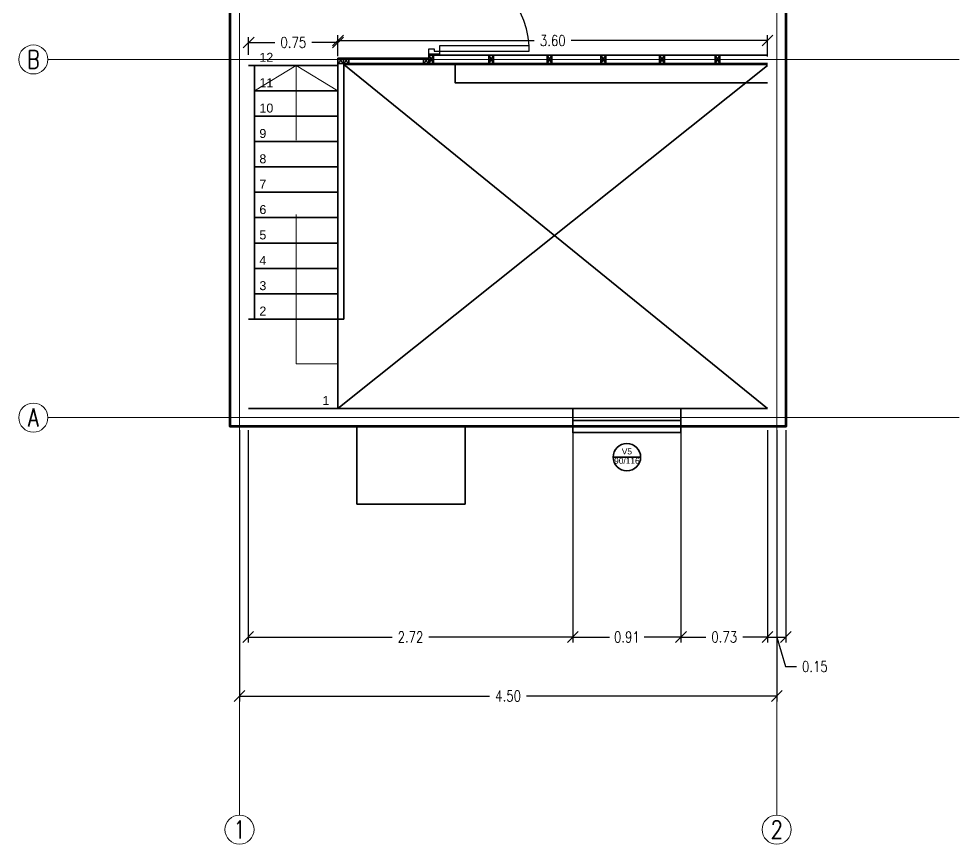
# Model space of a CAD drawing. Header units: metres. Extents: x 45 to 666, y -23 to 325.
# Drawn here: x 189.24 to 197.12, y 40.6 to 47.52 of the extents above; entities that cross this region are included whole.
import ezdxf
from ezdxf.enums import TextEntityAlignment as Align

# ---------------------------------------------------------------- set-up
doc = ezdxf.new("R2010")
doc.units = ezdxf.units.M
doc.header["$LTSCALE"] = 5
doc.header["$MEASUREMENT"] = 0
doc.linetypes.add('HIDDEN', pattern=[0.375, 0.25, -0.125])
doc.layers.get('0').update_dxf_attribs({"color": 30})
doc.layers.get('DEFPOINTS').update_dxf_attribs({"color": 210})
for name, color, linetype, lineweight in [('A-ANNO-DIMS', 3, 'Continuous', 18), ('A-ANNO-NOTE', 7, 'Continuous', 35), ('A-ANNO-SYMB', 3, 'Continuous', 18), ('A-ANNO-TEXT', 3, 'Continuous', 18), ('A-DOOR-FULL', 4, 'Continuous', 25), ('A-FLOR-FTPT', 6, 'Continuous', 70), ('A-FLOR-LEVL', 7, 'Continuous', 35), ('A-FLOR-OVHD', 3, 'HIDDEN', 18), ('A-WALL-FULL-EXTR', 7, 'Continuous', 35), ('A-WALL-FULL-INTR', 7, 'Continuous', 35)]:
    doc.layers.add(name, color=color, linetype=linetype, lineweight=lineweight)
doc.styles.add('E-ARIAL', font='arial.ttf')
doc.styles.add('E-ROMANS', font='romans.shx', dxfattribs={"width": 0.8})
doc.dimstyles.new('E-0050_TICK_18', dxfattribs={"dimscale": 0.001, "dimtxt": 90, "dimasz": 90, "dimexe": 45, "dimexo": 30, "dimgap": 45, "dimtad": 0, "dimzin": 0, "dimdsep": 46, "dimtxsty": 'E-ROMANS', "dimblk": 'OBLIQUE', "dimcen": 45, "dimclrd": 256, "dimclre": 256, "dimclrt": 256, "dimadec": 0, "dimazin": 0, "dimtfac": 1, "dimtmove": 1, "dimatfit": 3, "dimldrblk": 'OPEN90', "dimfxl": 1, "dimtfill": 1, "dimtolj": 1, "dimtzin": 0, "dimarcsym": 0})

# ---------------------------------------------------------------- blocks, each defined once
blk = doc.blocks.new('_Oblique')
at = {"color": 0, "linetype": 'ByBlock', "lineweight": -2}
blk.add_line((-0.5, -0.5), (0.5, 0.5), dxfattribs=at)
blk = doc.blocks.new('*D633')
at = {"layer": 'A-ANNO-DIMS', "lineweight": -2, "transparency": 16777216}
for p, q in [((195.5104, 44.0714), (195.5104, 42.2937)), ((195.6644, 44.0714), (195.6644, 42.2937)), ((195.5104, 42.3387), (195.6644, 42.3387)), ((195.5874, 42.3387), (195.6617, 42.0912)), ((195.6617, 42.0912), (195.7517, 42.0912))]:
    blk.add_line(p, q, dxfattribs=at)
at = {"layer": 'DEFPOINTS', "color": 0, "transparency": 16777216}
for p in [(195.5104, 44.1014), (195.6644, 44.1014), (195.6644, 42.3387)]:
    blk.add_point(p, dxfattribs=at)
at = {"layer": 'A-ANNO-DIMS', "lineweight": -2, "transparency": 16777216, "xscale": 0.09, "yscale": 0.09, "zscale": 0.09, "rotation": 180}
blk.add_blockref('_Oblique', (195.5104, 42.3387), dxfattribs=at)
at = {"layer": 'A-ANNO-DIMS', "lineweight": -2, "transparency": 16777216, "xscale": 0.09, "yscale": 0.09, "zscale": 0.09}
blk.add_blockref('_Oblique', (195.6644, 42.3387), dxfattribs=at)
at = {"layer": 'A-ANNO-DIMS', "transparency": 16777216, "insert": (195.9064, 42.0912), "char_height": 0.09, "attachment_point": 5, "style": 'E-ROMANS', "bg_fill": 3, "box_fill_scale": 1.25, "bg_fill_color": 256, "bg_fill_true_color": 13158600, "bg_fill_transparency": 0}
blk.add_mtext('\\A1;0.15', dxfattribs=at)
blk = doc.blocks.new('_Open90')
at = {"color": 0, "linetype": 'ByBlock', "lineweight": -2}
for p, q in [((0, 0), (-1, 0)), ((-0.5, 0.5), (0, 0)), ((0, 0), (-0.5, -0.5))]:
    blk.add_line(p, q, dxfattribs=at)
blk = doc.blocks.new('*D302')
at = {"layer": 'A-ANNO-DIMS', "lineweight": -2, "transparency": 16777216}
for p, q in [((191.0874, 44.0714), (191.0874, 41.7997)), ((195.5874, 44.0714), (195.5874, 41.7997)), ((191.0874, 41.8447), (193.1827, 41.8447)), ((195.5874, 41.8447), (193.4921, 41.8447))]:
    blk.add_line(p, q, dxfattribs=at)
at = {"layer": 'DEFPOINTS', "color": 0, "transparency": 16777216}
for p in [(191.0874, 44.1014), (195.5874, 44.1014), (195.5874, 41.8447)]:
    blk.add_point(p, dxfattribs=at)
at = {"layer": 'A-ANNO-DIMS', "lineweight": -2, "transparency": 16777216, "xscale": 0.09, "yscale": 0.09, "zscale": 0.09, "rotation": 180}
blk.add_blockref('_Oblique', (191.0874, 41.8447), dxfattribs=at)
at = {"layer": 'A-ANNO-DIMS', "lineweight": -2, "transparency": 16777216, "xscale": 0.09, "yscale": 0.09, "zscale": 0.09}
blk.add_blockref('_Oblique', (195.5874, 41.8447), dxfattribs=at)
at = {"layer": 'A-ANNO-DIMS', "transparency": 16777216, "insert": (193.3374, 41.8447), "char_height": 0.09, "attachment_point": 5, "style": 'E-ROMANS', "bg_fill": 3, "box_fill_scale": 1.25, "bg_fill_color": 256, "bg_fill_true_color": 13158600, "bg_fill_transparency": 0}
blk.add_mtext('\\A1;4.50', dxfattribs=at)
blk = doc.blocks.new('*D640')
at = {"layer": 'A-ANNO-DIMS', "lineweight": -2, "transparency": 16777216}
for p, q in [((191.1604, 44.0714), (191.1604, 42.2937)), ((193.8794, 44.0714), (193.8794, 42.2937)), ((191.1604, 42.3387), (192.3652, 42.3387)), ((193.8794, 42.3387), (192.6746, 42.3387))]:
    blk.add_line(p, q, dxfattribs=at)
at = {"layer": 'DEFPOINTS', "color": 0, "transparency": 16777216}
for p in [(191.1604, 44.1014), (193.8794, 44.1014), (193.8794, 42.3387)]:
    blk.add_point(p, dxfattribs=at)
at = {"layer": 'A-ANNO-DIMS', "lineweight": -2, "transparency": 16777216, "xscale": 0.09, "yscale": 0.09, "zscale": 0.09, "rotation": 180}
blk.add_blockref('_Oblique', (191.1604, 42.3387), dxfattribs=at)
at = {"layer": 'A-ANNO-DIMS', "lineweight": -2, "transparency": 16777216, "xscale": 0.09, "yscale": 0.09, "zscale": 0.09}
blk.add_blockref('_Oblique', (193.8794, 42.3387), dxfattribs=at)
at = {"layer": 'A-ANNO-DIMS', "transparency": 16777216, "insert": (192.5199, 42.3387), "char_height": 0.09, "attachment_point": 5, "style": 'E-ROMANS', "bg_fill": 3, "box_fill_scale": 1.25, "bg_fill_color": 256, "bg_fill_true_color": 13158600, "bg_fill_transparency": 0}
blk.add_mtext('\\A1;2.72', dxfattribs=at)
blk = doc.blocks.new('*D641')
at = {"layer": 'A-ANNO-DIMS', "lineweight": -2, "transparency": 16777216}
for p, q in [((193.8794, 44.0714), (193.8794, 42.2937)), ((194.7854, 44.0714), (194.7854, 42.2937)), ((193.8794, 42.3387), (194.188, 42.3387)), ((194.7854, 42.3387), (194.4768, 42.3387))]:
    blk.add_line(p, q, dxfattribs=at)
at = {"layer": 'DEFPOINTS', "color": 0, "transparency": 16777216}
for p in [(193.8794, 44.1014), (194.7854, 44.1014), (194.7854, 42.3387)]:
    blk.add_point(p, dxfattribs=at)
at = {"layer": 'A-ANNO-DIMS', "lineweight": -2, "transparency": 16777216, "xscale": 0.09, "yscale": 0.09, "zscale": 0.09}
for p, rotation in [((193.8794, 42.3387), 179.9999999999999), ((194.7854, 42.3387), 359.9999999999999)]:
    blk.add_blockref('_Oblique', p, dxfattribs=dict(at, rotation=rotation))
at = {"layer": 'A-ANNO-DIMS', "transparency": 16777216, "insert": (194.3324, 42.3387), "char_height": 0.09, "attachment_point": 5, "style": 'E-ROMANS', "bg_fill": 3, "box_fill_scale": 1.25, "bg_fill_color": 256, "bg_fill_true_color": 13158600, "bg_fill_transparency": 0}
blk.add_mtext('\\A1;0.91', dxfattribs=at)
blk = doc.blocks.new('*D642')
at = {"layer": 'A-ANNO-DIMS', "lineweight": -2, "transparency": 16777216}
for p, q in [((194.7854, 44.0714), (194.7854, 42.2937)), ((195.5104, 44.0714), (195.5104, 42.2937)), ((194.7854, 42.3387), (194.9932, 42.3387)), ((195.5104, 42.3387), (195.3026, 42.3387))]:
    blk.add_line(p, q, dxfattribs=at)
at = {"layer": 'DEFPOINTS', "color": 0, "transparency": 16777216}
for p in [(194.7854, 44.1014), (195.5104, 44.1014), (195.5104, 42.3387)]:
    blk.add_point(p, dxfattribs=at)
at = {"layer": 'A-ANNO-DIMS', "lineweight": -2, "transparency": 16777216, "xscale": 0.09, "yscale": 0.09, "zscale": 0.09}
for p, rotation in [((194.7854, 42.3387), 179.9999999999999), ((195.5104, 42.3387), 359.9999999999999)]:
    blk.add_blockref('_Oblique', p, dxfattribs=dict(at, rotation=rotation))
at = {"layer": 'A-ANNO-DIMS', "transparency": 16777216, "insert": (195.1479, 42.3387), "char_height": 0.09, "attachment_point": 5, "style": 'E-ROMANS', "bg_fill": 3, "box_fill_scale": 1.25, "bg_fill_color": 256, "bg_fill_true_color": 13158600, "bg_fill_transparency": 0}
blk.add_mtext('\\A1;0.73', dxfattribs=at)
blk = doc.blocks.new('*D643')
at = {"layer": 'A-ANNO-DIMS', "lineweight": -2, "transparency": 16777216}
for p, q in [((195.5104, 44.0714), (195.5104, 42.2937)), ((195.6644, 44.0714), (195.6644, 42.2937)), ((195.5104, 42.3387), (195.6644, 42.3387)), ((195.5874, 42.3387), (195.6617, 42.0912)), ((195.6617, 42.0912), (195.7517, 42.0912))]:
    blk.add_line(p, q, dxfattribs=at)
at = {"layer": 'DEFPOINTS', "color": 0, "transparency": 16777216}
for p in [(195.5104, 44.1014), (195.6644, 44.1014), (195.6644, 42.3387)]:
    blk.add_point(p, dxfattribs=at)
at = {"layer": 'A-ANNO-DIMS', "lineweight": -2, "transparency": 16777216, "xscale": 0.09, "yscale": 0.09, "zscale": 0.09, "rotation": 180}
blk.add_blockref('_Oblique', (195.5104, 42.3387), dxfattribs=at)
at = {"layer": 'A-ANNO-DIMS', "lineweight": -2, "transparency": 16777216, "xscale": 0.09, "yscale": 0.09, "zscale": 0.09}
blk.add_blockref('_Oblique', (195.6644, 42.3387), dxfattribs=at)
at = {"layer": 'A-ANNO-DIMS', "transparency": 16777216, "insert": (195.9064, 42.0912), "char_height": 0.09, "attachment_point": 5, "style": 'E-ROMANS', "bg_fill": 3, "box_fill_scale": 1.25, "bg_fill_color": 256, "bg_fill_true_color": 13158600, "bg_fill_transparency": 0}
blk.add_mtext('\\A1;0.15', dxfattribs=at)
blk = doc.blocks.new('*D644')
at = {"layer": 'A-ANNO-DIMS', "lineweight": -2, "transparency": 16777216}
for p, q in [((191.9124, 47.2164), (191.9124, 47.379)), ((195.5104, 47.2014), (195.5104, 47.379)), ((191.9124, 47.334), (193.5567, 47.334)), ((195.5104, 47.334), (193.8661, 47.334))]:
    blk.add_line(p, q, dxfattribs=at)
at = {"layer": 'DEFPOINTS', "color": 0, "transparency": 16777216}
for p in [(195.5104, 47.334), (191.9124, 47.1864), (195.5104, 47.1714)]:
    blk.add_point(p, dxfattribs=at)
at = {"layer": 'A-ANNO-DIMS', "lineweight": -2, "transparency": 16777216, "xscale": 0.09, "yscale": 0.09, "zscale": 0.09, "rotation": 180}
blk.add_blockref('_Oblique', (191.9124, 47.334), dxfattribs=at)
at = {"layer": 'A-ANNO-DIMS', "lineweight": -2, "transparency": 16777216, "xscale": 0.09, "yscale": 0.09, "zscale": 0.09}
blk.add_blockref('_Oblique', (195.5104, 47.334), dxfattribs=at)
at = {"layer": 'A-ANNO-DIMS', "transparency": 16777216, "insert": (193.7114, 47.334), "char_height": 0.09, "attachment_point": 5, "style": 'E-ROMANS', "bg_fill": 3, "box_fill_scale": 1.25, "bg_fill_color": 256, "bg_fill_true_color": 13158600, "bg_fill_transparency": 0}
blk.add_mtext('\\A1;3.60', dxfattribs=at)
blk = doc.blocks.new('*D303')
at = {"layer": 'A-ANNO-DIMS', "lineweight": -2, "transparency": 16777216}
for p, q in [((191.1644, 47.2142), (191.1644, 47.364)), ((191.9124, 47.2038), (191.9124, 47.364)), ((191.1644, 47.319), (191.3836, 47.319)), ((191.9124, 47.319), (191.6931, 47.319))]:
    blk.add_line(p, q, dxfattribs=at)
at = {"layer": 'DEFPOINTS', "color": 0, "transparency": 16777216}
for p in [(191.1644, 47.319), (191.1644, 47.1842), (191.9124, 47.1738)]:
    blk.add_point(p, dxfattribs=at)
at = {"layer": 'A-ANNO-DIMS', "lineweight": -2, "transparency": 16777216, "xscale": 0.09, "yscale": 0.09, "zscale": 0.09, "rotation": 180}
blk.add_blockref('_Oblique', (191.1644, 47.319), dxfattribs=at)
at = {"layer": 'A-ANNO-DIMS', "lineweight": -2, "transparency": 16777216, "xscale": 0.09, "yscale": 0.09, "zscale": 0.09}
blk.add_blockref('_Oblique', (191.9124, 47.319), dxfattribs=at)
at = {"layer": 'A-ANNO-DIMS', "transparency": 16777216, "insert": (191.5384, 47.319), "char_height": 0.09, "attachment_point": 5, "style": 'E-ROMANS', "bg_fill": 3, "box_fill_scale": 1.25, "bg_fill_color": 256, "bg_fill_true_color": 13158600, "bg_fill_transparency": 0}
blk.add_mtext('\\A1;0.75', dxfattribs=at)
blk = doc.blocks.new('TAG-WINDOW')
blk.add_lwpolyline([(-0.92, 0), (0.92, 0)])
blk.add_circle((0, 0), 0.92)
at = {"style": 'E-ARIAL'}
blk.add_attdef('V', text='', height=0.4, dxfattribs=at).set_placement((0, 0.06), align=Align.BOTTOM_CENTER)
blk.add_attdef('40/120', text='', height=0.4, dxfattribs=at).set_placement((0, -0.048), align=Align.TOP_CENTER)
blk = doc.blocks.new('DOOR-75')
for points in [[(-0.07, 0.84), (-0.07, 0.09), (-0.025, 0.09), (-0.025, 0.84), (-0.07, 0.84)], [(-0.775, 0.09), (-0.8, 0.09), (-0.8, 0), (-0.755, 0), (-0.755, 0.045), (-0.775, 0.045), (-0.775, 0.09)], [(-0.025, 0.09), (0, 0.09), (0, 0), (-0.045, 0), (-0.045, 0.045), (-0.025, 0.045), (-0.025, 0.09)]]:
    blk.add_lwpolyline(points)
at = {"linetype": 'HIDDEN'}
blk.add_arc((-0.0225, 0.089), 0.7525, 93.61808, 179.92486, dxfattribs=at)
blk = doc.blocks.new('A$C3DFA555F')
for p, q in [((0, 0), (0.04, 0.07)), ((0, 0.07), (0.04, 0))]:
    blk.add_line(p, q)
blk.add_lwpolyline([(0.04, 0), (0.04, 0.07), (0, 0.07), (0, 0)], close=True)

msp = doc.modelspace()

# ---------------------------------------------------------------- linework, layer by layer
at = {"layer": 'A-ANNO-SYMB', "ltscale": 2}
for points in [[(191.0874, 51.8713), (191.0874, 40.8475)], [(197.1157, 47.1764), (189.483, 47.1764)], [(197.1157, 47.1764), (194.8432, 47.1764)], [(197.1157, 44.1764), (189.483, 44.1764)], [(197.1157, 44.1764), (194.8432, 44.1764)]]:
    msp.add_lwpolyline(points, dxfattribs=at)
at = {"layer": 'A-ANNO-SYMB', "linetype": 'Continuous', "ltscale": 5}
for centre in [(189.3611, 47.1764), (189.3611, 44.1764), (191.0874, 40.7255), (195.5874, 40.7255)]:
    msp.add_circle(centre, 0.1219, dxfattribs=at)
at = {"layer": 'A-FLOR-LEVL'}
for p, q in [((191.9124, 47.1864), (191.9574, 47.1414)), ((191.9574, 47.1864), (191.9124, 47.1414)), ((191.9574, 47.1864), (192.0024, 47.1414)), ((192.0024, 47.1864), (191.9574, 47.1414)), ((192.0024, 47.1864), (192.6284, 47.1864)), ((192.6284, 47.1864), (192.6734, 47.1414)), ((192.6734, 47.1864), (192.6284, 47.1414)), ((191.9124, 47.1264), (191.1624, 47.1264)), ((191.2124, 45.0014), (191.2124, 47.1264)), ((191.9124, 45.0014), (191.9124, 47.1414)), ((191.9124, 44.2514), (195.5104, 47.1264)), ((191.9624, 45.0014), (191.9624, 47.1414)), ((191.9624, 47.1334), (195.5104, 44.2514)), ((191.2124, 46.9139), (191.9124, 46.9139)), ((191.2124, 46.7014), (191.9124, 46.7014)), ((191.2124, 46.4889), (191.9124, 46.4889)), ((191.2124, 46.2764), (191.9124, 46.2764)), ((191.2124, 46.0639), (191.9124, 46.0639)), ((191.2124, 45.8514), (191.9124, 45.8514)), ((191.2124, 45.6389), (191.9124, 45.6389)), ((191.2124, 45.4264), (191.9124, 45.4264)), ((191.2124, 45.2139), (191.9124, 45.2139)), ((191.1624, 45.0014), (191.9624, 45.0014)), ((191.9124, 44.2514), (191.9124, 45.0014))]:
    msp.add_line(p, q, dxfattribs=at)
for points in [[(192.8936, 47.1334), (192.8936, 46.9814), (195.5104, 46.9814)], [(193.8794, 44.2514), (194.7854, 44.2514)], [(193.8794, 44.1514), (194.7854, 44.1514)], [(193.8794, 44.1064), (194.7854, 44.1064)], [(193.8794, 44.1014), (194.7854, 44.1014)], [(193.8794, 44.1014), (193.8794, 44.0514), (194.7854, 44.0514), (194.7854, 44.1014)]]:
    msp.add_lwpolyline(points, dxfattribs=at)
at = {"layer": 'A-FLOR-OVHD'}
for points in [[(191.5624, 47.1264), (191.2124, 46.9139)], [(191.9124, 44.6264), (191.5624, 44.6264), (191.5624, 47.1264)], [(191.5624, 47.1264), (191.9124, 46.9139)]]:
    msp.add_lwpolyline(points, dxfattribs=at)
at = {"layer": 'A-WALL-FULL-EXTR'}
for points in [[(191.9124, 47.1414), (191.9574, 47.1414), (191.9574, 47.1864), (191.9124, 47.1864)], [(191.9574, 47.1414), (192.0024, 47.1414), (192.0024, 47.1864), (191.9574, 47.1864)], [(192.6284, 47.1414), (192.6734, 47.1414), (192.6734, 47.1864), (192.6284, 47.1864)]]:
    msp.add_lwpolyline(points, close=True, dxfattribs=at)
for points in [[(191.1644, 44.2514), (193.8794, 44.2514)], [(193.8794, 44.1014), (193.8794, 44.2514)], [(193.8794, 44.1014), (193.8794, 44.2514)], [(194.7854, 44.2514), (195.5104, 44.2514)], [(194.7854, 44.1014), (194.7854, 44.2514)], [(195.3157, 44.2514), (195.5104, 44.2514)], [(191.1644, 44.1014), (193.8794, 44.1014)], [(195.3157, 44.1014), (195.5104, 44.1014)]]:
    msp.add_lwpolyline(points, dxfattribs=at)

# ---------------------------------------------------------------- texts
at = {"layer": 'A-ANNO-TEXT', "style": 'E-ARIAL'}
for s, p in [('12', (191.2542, 47.1564)), ('11', (191.2542, 46.9439)), ('10', (191.2542, 46.7314)), ('9', (191.2542, 46.5189)), ('8', (191.2542, 46.3064)), ('7', (191.2542, 46.0939)), ('6', (191.2542, 45.8814)), ('5', (191.2542, 45.6689)), ('4', (191.2542, 45.4564)), ('3', (191.2542, 45.2439)), ('2', (191.2542, 45.0314)), ('1', (191.7817, 44.2814))]:
    msp.add_text(s, height=0.075, dxfattribs=at).set_placement(p)
at = {"layer": 'A-ANNO-TEXT', "ltscale": 5, "char_height": 0.15, "attachment_point": 5, "style": 'E-ROMANS'}
for s, insert in [('B', (189.3611, 47.1764)), ('A', (189.3611, 44.1764)), ('1', (191.0874, 40.7255)), ('2', (195.5874, 40.7255))]:
    msp.add_mtext(s, dxfattribs=dict(at, insert=insert))

# ---------------------------------------------------------------- next in the draw order: dimensions: what is measured, and where the dimension line sits
at = {"layer": 'A-ANNO-DIMS'}
dim = msp.add_aligned_dim(p1=(195.5104, 44.1014), p2=(195.6644, 44.1014), distance=-1.7627, dimstyle='E-0050_TICK_18', dxfattribs=at)
dim.commit()
dim.dimension.update_dxf_attribs({"geometry": '*D633', "text_midpoint": (195.7967, 42.0912)})

# ---------------------------------------------------------------- next in the draw order: linework, layer by layer
at = {"layer": 'A-ANNO-SYMB', "ltscale": 2}
msp.add_lwpolyline([(195.5874, 51.8713), (195.5874, 40.8475)], dxfattribs=at)
at = {"layer": 'A-WALL-FULL-EXTR'}
msp.add_lwpolyline([(194.7854, 44.1014), (195.5104, 44.1014)], dxfattribs=at)

# ---------------------------------------------------------------- next in the draw order: dimensions: what is measured, and where the dimension line sits
at = {"layer": 'A-ANNO-DIMS'}
for base, p1, p2, picture, middle in [((195.5104, 47.334), (191.9124, 47.1864), (195.5104, 47.1714), '*D644', (193.7114, 47.334)), ((195.5874, 41.8447), (191.0874, 44.1014), (195.5874, 44.1014), '*D302', (193.3374, 41.8447))]:
    dim = msp.add_linear_dim(base=base, p1=p1, p2=p2, dimstyle='E-0050_TICK_18', dxfattribs=at)
    dim.commit()
    dim.dimension.update_dxf_attribs({"geometry": picture, "text_midpoint": middle})

# ---------------------------------------------------------------- next in the draw order: linework, layer by layer
at = {"layer": 'A-FLOR-LEVL'}
for p, q in [((192.6734, 47.2194), (192.6734, 47.2114)), ((192.6734, 47.1414), (192.7134, 47.2114)), ((192.6734, 47.2114), (192.7134, 47.1414)), ((192.7134, 47.2114), (193.1749, 47.2114)), ((192.7634, 47.2194), (192.7634, 47.2114)), ((193.2149, 47.2114), (193.6649, 47.2114)), ((193.7049, 47.2114), (194.1149, 47.2114)), ((194.1561, 47.2114), (194.6061, 47.2114)), ((194.6461, 47.2114), (195.0714, 47.2114)), ((195.1114, 47.2114), (195.5103, 47.2114)), ((195.5103, 47.1334), (191.9624, 47.1334)), ((192.6734, 47.1414), (192.6734, 47.1334)), ((193.6649, 47.1414), (193.2149, 47.1414)), ((194.1149, 47.1414), (193.7049, 47.1414)), ((194.6061, 47.1414), (194.1561, 47.1414)), ((195.0714, 47.1414), (194.6461, 47.1414)), ((195.5103, 47.1414), (195.1114, 47.1414)), ((192.0704, 43.4514), (192.0704, 44.1014)), ((192.9764, 43.4514), (192.9764, 44.1014)), ((192.0704, 43.4514), (192.9764, 43.4514))]:
    msp.add_line(p, q, dxfattribs=at)
at = {"layer": 'A-WALL-FULL-EXTR'}
msp.add_lwpolyline([(192.7134, 47.1414), (192.7134, 47.2114), (192.6734, 47.2114), (192.6734, 47.1414)], close=True, dxfattribs=at)

# ---------------------------------------------------------------- next in the draw order: block references
at = {"layer": 'A-DOOR-FULL', "rotation": 269.9999999999984}
msp.add_blockref('DOOR-75', (192.6734, 47.2194), dxfattribs=at)
at = {"layer": 'A-WALL-FULL-INTR'}
for p in [(193.1749, 47.1414), (193.6649, 47.1414), (194.1149, 47.1414), (194.6061, 47.1414), (195.0714, 47.1414)]:
    msp.add_blockref('A$C3DFA555F', p, dxfattribs=at)

# ---------------------------------------------------------------- next in the draw order: dimensions: what is measured, and where the dimension line sits
at = {"layer": 'A-ANNO-DIMS'}
dim = msp.add_linear_dim(base=(191.1644, 47.319), p1=(191.9124, 47.1738), p2=(191.1644, 47.1842), dimstyle='E-0050_TICK_18', dxfattribs=at)
dim.commit()
dim.dimension.update_dxf_attribs({"geometry": '*D303', "text_midpoint": (191.5384, 47.319)})

# ---------------------------------------------------------------- next in the draw order: linework, layer by layer
at = {"layer": 'A-FLOR-LEVL'}
msp.add_line((193.1749, 47.1414), (191.9624, 47.1414), dxfattribs=at)

# ---------------------------------------------------------------- next in the draw order: dimensions: what is measured, and where the dimension line sits
at = {"layer": 'A-ANNO-DIMS'}
dim = msp.add_aligned_dim(p1=(191.1604, 44.1014), p2=(193.8794, 44.1014), distance=-1.7627, dimstyle='E-0050_TICK_18', dxfattribs=at)
dim.commit()
dim.dimension.update_dxf_attribs({"geometry": '*D640', "text_midpoint": (192.5199, 42.3387)})

# ---------------------------------------------------------------- next in the draw order: dimensions: what is measured, and where the dimension line sits
dim = msp.add_linear_dim(base=(194.7854, 42.3387), p1=(193.8794, 44.1014), p2=(194.7854, 44.1014), angle=180, dimstyle='E-0050_TICK_18', dxfattribs=at)
dim.commit()
dim.dimension.update_dxf_attribs({"geometry": '*D641', "text_midpoint": (194.3324, 42.3387)})

# ---------------------------------------------------------------- next in the draw order: block references
at = {"layer": 'A-ANNO-NOTE', "xscale": 0.125, "yscale": 0.125, "zscale": 0.125}
msp.add_blockref('TAG-WINDOW', (194.3324, 43.8454), dxfattribs=at).add_auto_attribs({'V': 'V5', '40/120': '90/116'})

# ---------------------------------------------------------------- next in the draw order: dimensions: what is measured, and where the dimension line sits
at = {"layer": 'A-ANNO-DIMS'}
dim = msp.add_linear_dim(base=(195.51042, 42.33868), p1=(194.78539, 44.10136), p2=(195.51042, 44.10136), angle=180, dimstyle='E-0050_TICK_18', dxfattribs=at)
dim.commit()
dim.dimension.update_dxf_attribs({"geometry": '*D642', "text_midpoint": (195.1479, 42.33868)})

# ---------------------------------------------------------------- next in the draw order: dimensions: what is measured, and where the dimension line sits
dim = msp.add_aligned_dim(p1=(195.5104, 44.1014), p2=(195.6644, 44.1014), distance=-1.7627, dimstyle='E-0050_TICK_18', dxfattribs=at)
dim.commit()
dim.dimension.update_dxf_attribs({"geometry": '*D643', "text_midpoint": (195.7967, 42.0912)})

# ---------------------------------------------------------------- next in the draw order: linework, layer by layer
at = {"layer": 'A-FLOR-FTPT'}
msp.add_lwpolyline([(191.0104, 50.2514), (195.6644, 50.2514), (195.6644, 44.1014), (191.0104, 44.1014)], close=True, dxfattribs=at)

doc.saveas('drawing.dxf')
